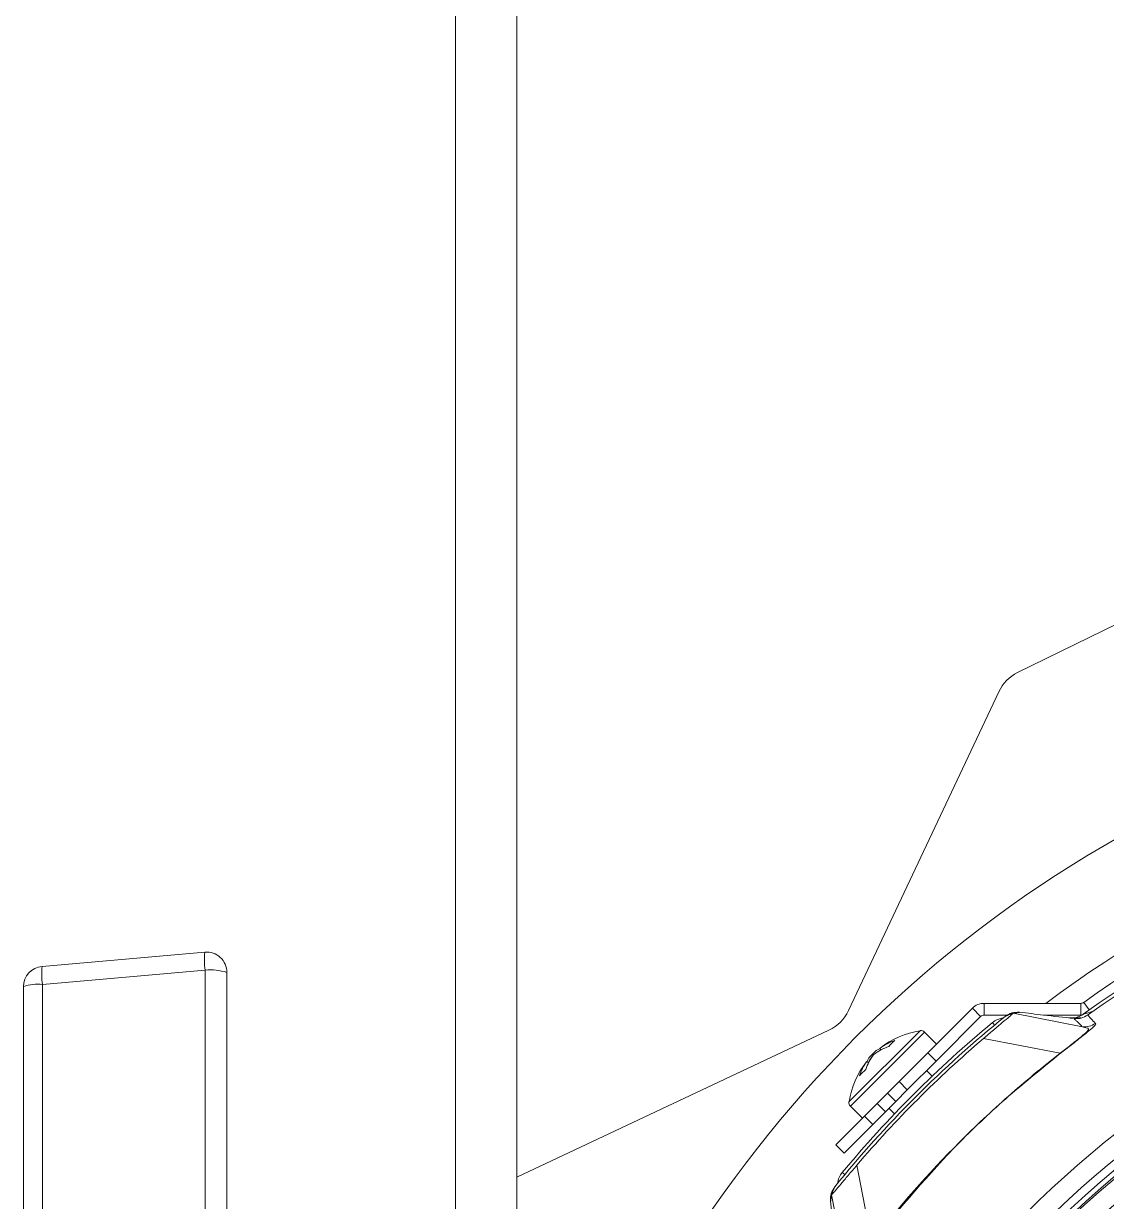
# Model space of a CAD drawing. Extents: x 16.7 to 113.1, y 4.5 to 84.5.
# Drawn here: x 101.757 to 105.085, y 38.061 to 41.68 of the extents above; entities that cross this region are included whole.
import ezdxf

# ---------------------------------------------------------------- set-up
doc = ezdxf.new("R2010")
doc.units = 0
doc.header["$MEASUREMENT"] = 0
doc.linetypes.add('SLD-SOLID', pattern=[0])
doc.layers.add('OBJECT', color=7, linetype='CONTINUOUS')

msp = doc.modelspace()

# ---------------------------------------------------------------- linework, layer by layer
at = {"layer": 'OBJECT', "linetype": 'SLD-SOLID', "lineweight": 15}
for p, q in [((103.0847, 35.1139), (103.0847, 44.0865)), ((103.2727, 37.2701), (103.2727, 44.0865)), ((104.812, 39.6858), (105.3166, 39.9337)), ((104.2918, 38.6471), (104.754, 39.6269)), ((101.8137, 38.783), (102.3137, 38.8268)), ((102.3148, 38.7714), (101.8148, 38.7276)), ((102.3148, 37.682), (102.3148, 38.7714)), ((102.3817, 38.7645), (102.3817, 37.879)), ((101.7567, 37.6127), (101.7567, 38.7208)), ((101.8148, 38.7276), (101.8148, 37.6195)), ((104.7089, 38.6335), (104.7089, 38.6695)), ((104.7089, 38.6695), (105.0062, 38.6695)), ((105.0062, 38.6335), (105.0062, 38.6695)), ((105.0316, 38.6491), (105.015, 38.6723)), ((104.6728, 38.6545), (104.5358, 38.5175)), ((104.6983, 38.6291), (104.5613, 38.492)), ((104.6728, 38.6545), (104.6983, 38.6291)), ((104.7089, 38.6335), (104.7817, 38.6335)), ((104.7984, 38.6394), (105.0115, 38.597)), ((104.8926, 38.6335), (105.0062, 38.6335)), ((105.0062, 38.6335), (105.0096, 38.6336)), ((103.2727, 38.1348), (104.2321, 38.5873)), ((104.7346, 38.6104), (104.741, 38.6027)), ((104.2937, 38.3665), (104.5127, 38.5855)), ((104.2979, 38.3536), (104.5256, 38.5813)), ((104.5626, 38.5443), (104.5256, 38.5813)), ((104.7069, 38.5612), (104.9425, 38.5159)), ((104.3773, 38.5244), (104.389, 38.5308)), ((104.3923, 38.5266), (104.3889, 38.531)), ((104.4474, 38.4291), (104.5358, 38.5175)), ((104.5358, 38.5175), (104.5613, 38.492)), ((104.3534, 38.4862), (104.3482, 38.4903)), ((104.3679, 38.51), (104.3681, 38.5099)), ((104.5613, 38.492), (104.4729, 38.4037)), ((104.5494, 38.4457), (104.5322, 38.463)), ((104.4121, 38.3938), (104.4474, 38.4291)), ((104.4729, 38.4037), (104.4474, 38.4291)), ((104.3803, 38.3619), (104.4121, 38.3938)), ((104.4121, 38.3938), (104.4375, 38.3683)), ((104.4375, 38.3683), (104.4729, 38.4037)), ((104.2979, 38.3536), (104.3349, 38.3166)), ((104.3414, 38.323), (104.3803, 38.3619)), ((104.3668, 38.2976), (104.4057, 38.3365)), ((104.4057, 38.3365), (104.3803, 38.3619)), ((104.4057, 38.3365), (104.4375, 38.3683)), ((104.4162, 38.347), (104.4334, 38.3298)), ((104.253, 38.2347), (104.3414, 38.323)), ((104.3668, 38.2976), (104.2784, 38.2092)), ((104.3414, 38.323), (104.3668, 38.2976)), ((104.2784, 38.2092), (104.253, 38.2347)), ((104.318, 38.1723), (104.3633, 37.9367)), ((104.2728, 38.1494), (104.2805, 38.143)), ((104.2397, 38.0808), (104.2822, 37.8677))]:
    msp.add_line(p, q, dxfattribs=at)
at = {"layer": 'OBJECT', "linetype": 'SLD-SOLID', "lineweight": 15, "flags": 128}
msp.add_lwpolyline([(104.3483, 38.4902), (104.3551, 38.5024), (104.3773, 38.5244)], dxfattribs=at)
at = {"layer": 'OBJECT', "linetype": 'SLD-SOLID', "lineweight": 15}
for centre, radius, start, end in [((104.8671, 39.5736), 0.125, 116.1616, 154.7468), ((106.9727, 35.9065), 3.76, 108.0496, 163.7593), ((106.9727, 35.9065), 3.4547, 97.6517, 126.8916), ((106.9727, 35.9065), 3.36, 93.3521, 125.6636), ((106.9727, 35.9465), 3.356, 97.8782, 125.6868), ((106.9727, 35.9065), 3.35, 93.5142, 125.5044), ((106.9727, 35.9065), 3.0068, 93.8025, 160.2009), ((106.9727, 35.9065), 2.9472, 93.9337, 159.5632), ((102.5351, 38.8034), 0.2226, 173.9707, 188.2775), ((102.3192, 38.7645), 0.0625, 0, 95), ((101.8192, 38.7208), 0.0625, 95, 180), ((102.0351, 38.7597), 0.2226, 173.9707, 188.2775), ((102.3322, 38.6106), 0.1617, 72.1601, 96.1545), ((101.8012, 38.5932), 0.1351, 84.1987, 109.2242), ((104.7089, 38.6185), 0.051, 90, 135), ((105.0062, 38.6845), 0.015, 270, 305.6868), ((104.1788, 38.7004), 0.125, 295.2532, 334.7468), ((106.9727, 35.9065), 3.5, 128.9328, 141.0672), ((104.7089, 38.6185), 0.015, 90, 135), ((104.7742, 38.5626), 0.062, 96.3397, 129.6151), ((104.9776, 38.6867), 0.062, 270.019, 305.6636), ((104.9923, 38.6825), 0.06, 263.4816, 305.5044), ((106.9727, 35.9065), 3.51, 129.6151, 140.2829), ((106.9727, 35.9065), 3.4902, 130.4808, 139.5192), ((104.4774, 38.4207), 0.1414, 107.5356, 128.7652), ((104.553, 38.3262), 0.2624, 98.8332, 128.5028), ((104.5312, 38.4407), 0.1499, 130.009, 139.991), ((104.515, 38.5707), 0.015, 45, 98.8332), ((104.4666, 38.3895), 0.1559, 108.7726, 128.6564), ((105.0977, 38.6369), 0.1968, 217.948, 218.1563), ((104.553, 38.3262), 0.2624, 141.4972, 171.1668), ((104.4476, 38.4117), 0.1267, 141.6761, 164.0741), ((104.4802, 38.4239), 0.1413, 141.7955, 162.6158), ((104.4845, 38.4161), 0.1497, 141.1334, 151.7808), ((104.4548, 38.3371), 0.1691, 130.302, 139.698), ((106.9727, 35.9065), 2.9217, 121.1451, 159.3669), ((106.9727, 35.9065), 2.901, 121.6184, 159.7287), ((106.9727, 35.9065), 2.9067, 121.4467, 159.3669), ((104.3085, 38.3642), 0.015, 171.1668, 225), ((106.9727, 35.9065), 2.841, 126.047, 159.2386), ((104.3205, 38.1097), 0.062, 140.2829, 173.5583)]:
    msp.add_arc(centre, radius, start, end, dxfattribs=at)
for points, knots in [([(104.7069, 38.5612), (104.7173, 38.57), (104.7381, 38.5878), (104.7664, 38.6115), (104.7872, 38.6291), (104.7972, 38.6379), (104.798, 38.639), (104.7984, 38.6394)], [0, 0, 0, 0, 0.217939, 0.435238, 0.661578, 0.868608, 1, 1, 1, 1]), ([(104.7733, 38.6291), (104.78, 38.6335), (104.7936, 38.6422), (104.8097, 38.6421), (104.8178, 38.642)], [0, 0, 0, 0, 0.49976, 1, 1, 1, 1]), ([(104.7984, 38.6394), (104.7956, 38.6385), (104.7901, 38.6366), (104.7832, 38.6337), (104.7777, 38.6313), (104.774, 38.6295), (104.7735, 38.6292), (104.7733, 38.6291)], [0, 0, 0, 0, 0.206019, 0.404831, 0.608657, 0.812864, 1, 1, 1, 1]), ([(104.9855, 38.6228), (104.9542, 38.6264), (104.8983, 38.6328), (104.8424, 38.6392), (104.8178, 38.642)], [0, 0, 0, 0, 0.56, 1, 1, 1, 1]), ([(105.0137, 38.6363), (105.014, 38.6364), (105.0147, 38.6366), (105.0212, 38.6384), (105.0306, 38.641), (105.0395, 38.6435), (105.0431, 38.6445)], [0, 0, 0, 0, 0.170764, 0.383242, 0.744127, 1, 1, 1, 1]), ([(105.0271, 38.6336), (105.0272, 38.6335), (105.0274, 38.6333), (105.0295, 38.6311), (105.0328, 38.6276), (105.0377, 38.6223), (105.0439, 38.6155), (105.0501, 38.609), (105.0512, 38.6079)], [0, 0, 0, 0, 0.126792, 0.368017, 0.488638, 0.609261, 0.930911, 1, 1, 1, 1]), ([(104.9425, 38.5159), (104.9425, 38.5159), (104.9535, 38.5245), (104.9756, 38.5417), (105.0032, 38.5636), (105.017, 38.5751), (105.0271, 38.5843), (105.03, 38.5881), (105.0297, 38.5924), (105.0231, 38.5944), (105.0155, 38.5961), (105.0115, 38.597), (105.0115, 38.597)], [0, 0, 0, 0, 0.0000078, 0.1383356, 0.2766482, 0.3967948, 0.4172074, 0.570266, 0.5911972, 0.7945788, 0.9999922, 1, 1, 1, 1]), ([(105.0512, 38.6079), (105.0512, 38.6079), (105.0523, 38.6067), (105.0531, 38.6044), (105.0343, 38.5873), (105.0092, 38.5671), (104.9779, 38.5426), (104.9546, 38.5244), (104.9429, 38.5154)], [0, 0, 0, 0, 0.01186, 0.400274, 0.577865, 0.721206, 0.860697, 1, 1, 1, 1]), ([(105.0115, 38.597), (105.0104, 38.5981), (105.0039, 38.6046), (104.997, 38.6114), (104.9916, 38.6168), (104.988, 38.6203), (104.9858, 38.6225), (104.9856, 38.6228), (104.9855, 38.6228)], [0, 0, 0, 0, 0.0690935, 0.3907448, 0.5113638, 0.6319841, 0.8732079, 1, 1, 1, 1]), ([(105.0512, 38.6079), (105.0451, 38.6043), (105.0328, 38.5972), (105.0186, 38.597), (105.0115, 38.597)], [0, 0, 0, 0, 0.5, 1, 1, 1, 1]), ([(104.3633, 37.9367), (104.3633, 37.9367), (104.4469, 38.0442), (104.5829, 38.1984), (104.7823, 38.3859), (104.8882, 38.4737), (104.9425, 38.5159), (104.9425, 38.5159)], [0, 0, 0, 0, 0.000003, 0.497705, 0.748853, 0.999997, 1, 1, 1, 1]), ([(104.9429, 38.5154), (104.8895, 38.4721), (104.7826, 38.3857), (104.5828, 38.1982), (104.4513, 38.0408), (104.3638, 37.9362)], [0, 0, 0, 0, 0.251148, 0.502295, 1, 1, 1, 1]), ([(104.2397, 38.0808), (104.2399, 38.0809), (104.2402, 38.081), (104.243, 38.0838), (104.2511, 38.0932), (104.2682, 38.1134), (104.2913, 38.1409), (104.3089, 38.1615), (104.318, 38.1723)], [0, 0, 0, 0, 0.061294, 0.157978, 0.353027, 0.568967, 0.775602, 1, 1, 1, 1]), ([(104.2372, 38.0614), (104.2371, 38.0695), (104.2369, 38.0856), (104.2457, 38.0991), (104.2501, 38.1059)], [0, 0, 0, 0, 0.49976, 1, 1, 1, 1]), ([(104.2501, 38.1059), (104.25, 38.1057), (104.2497, 38.1052), (104.2479, 38.1015), (104.2454, 38.096), (104.2426, 38.0891), (104.2407, 38.0836), (104.2397, 38.0808)], [0, 0, 0, 0, 0.187126, 0.391336, 0.595144, 0.79397, 1, 1, 1, 1]), ([(104.2563, 37.8937), (104.2527, 37.925), (104.2464, 37.9809), (104.24, 38.0368), (104.2372, 38.0614)], [0, 0, 0, 0, 0.56, 1, 1, 1, 1])]:
    msp.add_open_spline(points, degree=3, knots=knots, dxfattribs=at)
for points in [[(104.8178, 38.642), (104.7984, 38.6394)], [(104.9693, 38.6247), (105.0069, 38.6247)], [(105.0115, 38.597), (105.0115, 38.597)], [(104.2397, 38.0808), (104.2372, 38.0614)]]:
    msp.add_open_spline(points, degree=1, dxfattribs=at)

doc.saveas('drawing.dxf')
